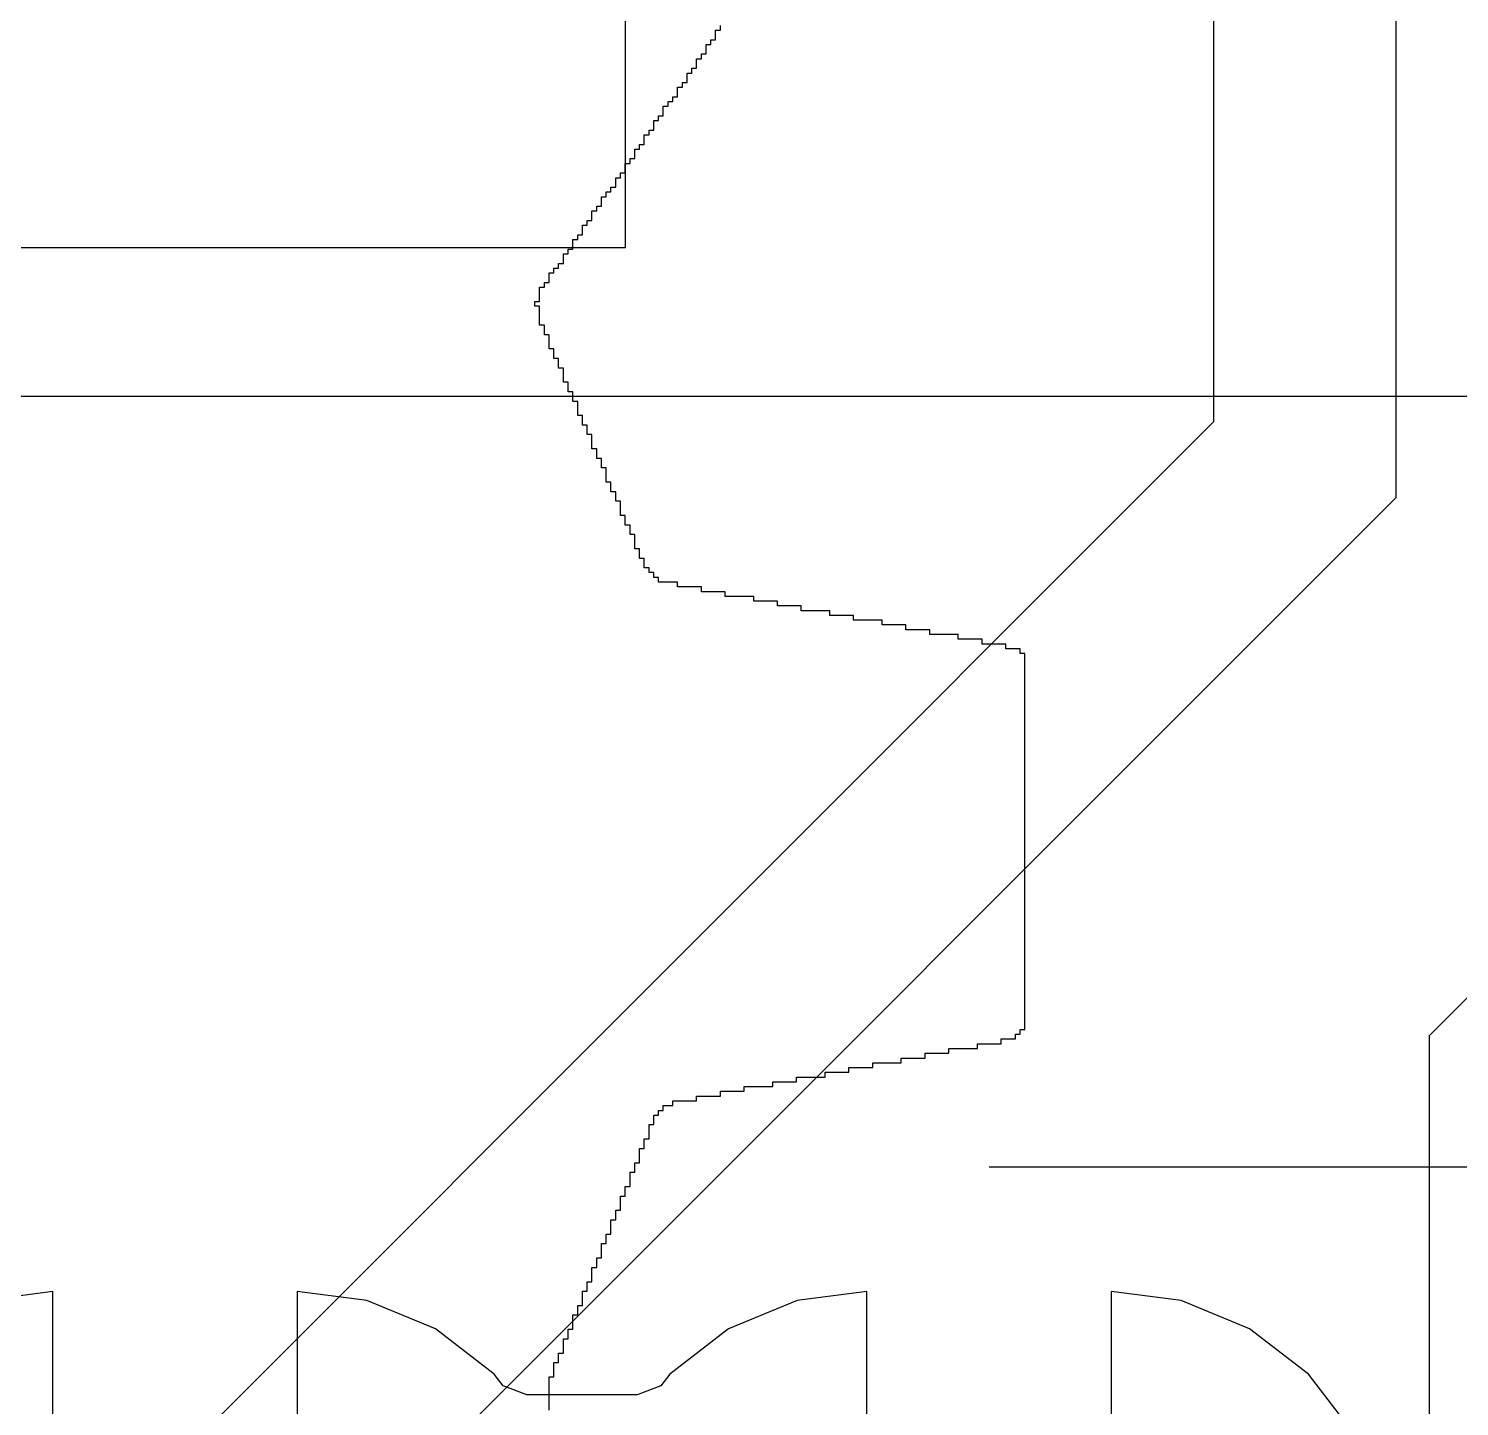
# Model space of a CAD drawing. Header units: millimetres. Extents: x -1.9 to 9.1, y -3.1 to 5.4.
# Drawn here: x 0.426 to 0.5139, y 0.433 to 0.5176 of the extents above; entities that cross this region are included whole.
import ezdxf

# ---------------------------------------------------------------- set-up
doc = ezdxf.new("R2010")
doc.units = ezdxf.units.MM
doc.header["$MEASUREMENT"] = 0
for name, color, linetype in [('BottomLayer', 5, 'Continuous'), ('BottomOverlay', 54, 'Continuous'), ('Mechanical4', 56, 'Continuous'), ('TopLayer', 1, 'Continuous'), ('TopOverlay', 2, 'Continuous')]:
    doc.layers.add(name, color=color, linetype=linetype)

# ---------------------------------------------------------------- blocks, each defined once
blk = doc.blocks.new('OSHW__25___B_1')
at = {"layer": 'BottomOverlay'}
for p, q in [((-0.056362, -0.022749), (-0.056362, -0.023041)), ((-0.056362, -0.023041), (-0.056362, -0.023333)), ((-0.056362, -0.023333), (-0.056362, -0.023625)), ((-0.056362, -0.023625), (-0.056362, -0.023918)), ((-0.056362, -0.023918), (-0.056362, -0.02421)), ((-0.056362, -0.02421), (-0.056362, -0.024502)), ((-0.056362, -0.024502), (-0.056362, -0.024794)), ((-0.056362, -0.024794), (-0.056654, -0.024794)), ((-0.056654, -0.024794), (-0.056654, -0.025086)), ((-0.056654, -0.025086), (-0.056654, -0.025378)), ((-0.056654, -0.025378), (-0.056654, -0.02567)), ((-0.056946, -0.026255), (-0.057238, -0.026255)), ((-0.057238, -0.026255), (-0.057238, -0.026547)), ((-0.056654, -0.02567), (-0.056946, -0.02567)), ((-0.056946, -0.02567), (-0.056946, -0.025963)), ((-0.056946, -0.025963), (-0.056946, -0.026255)), ((-0.057238, -0.027131), (-0.05753, -0.027131)), ((-0.05753, -0.027131), (-0.05753, -0.027423)), ((-0.057238, -0.026547), (-0.057238, -0.026839)), ((-0.057238, -0.026839), (-0.057238, -0.027131)), ((-0.05753, -0.027716), (-0.057822, -0.027716)), ((-0.057822, -0.027716), (-0.057822, -0.028008)), ((-0.057822, -0.028008), (-0.057822, -0.0283)), ((-0.05753, -0.027423), (-0.05753, -0.027716)), ((-0.057822, -0.028592), (-0.058115, -0.028592)), ((-0.058115, -0.028592), (-0.058115, -0.028884)), ((-0.058115, -0.028884), (-0.058115, -0.029177)), ((-0.057822, -0.0283), (-0.057822, -0.028592)), ((-0.058115, -0.029177), (-0.058407, -0.029177)), ((-0.058407, -0.029177), (-0.058407, -0.029469)), ((-0.058407, -0.029469), (-0.058407, -0.029761)), ((-0.058407, -0.029761), (-0.058407, -0.030053)), ((-0.058699, -0.030637), (-0.058991, -0.030637)), ((-0.058991, -0.030637), (-0.058991, -0.030929)), ((-0.058407, -0.030053), (-0.058699, -0.030053)), ((-0.058699, -0.030053), (-0.058699, -0.030345)), ((-0.058699, -0.030345), (-0.058699, -0.030637)), ((-0.058991, -0.031514), (-0.059283, -0.031514)), ((-0.059283, -0.031514), (-0.059283, -0.031806)), ((-0.058991, -0.030929), (-0.058991, -0.031222)), ((-0.058991, -0.031222), (-0.058991, -0.031514)), ((-0.059283, -0.032098), (-0.059576, -0.032098)), ((-0.059576, -0.032098), (-0.059576, -0.03239)), ((-0.059576, -0.03239), (-0.059576, -0.032683)), ((-0.059283, -0.031806), (-0.059283, -0.032098)), ((-0.059576, -0.032975), (-0.059868, -0.032975)), ((-0.059868, -0.032975), (-0.059868, -0.033267)), ((-0.059868, -0.033267), (-0.059868, -0.033559)), ((-0.059576, -0.032683), (-0.059576, -0.032975)), ((-0.059868, -0.033559), (-0.06016, -0.033559)), ((-0.06016, -0.033559), (-0.06016, -0.033851)), ((-0.06016, -0.033851), (-0.06016, -0.034143)), ((-0.06016, -0.034143), (-0.06016, -0.034436)), ((-0.060452, -0.03502), (-0.060744, -0.03502)), ((-0.060744, -0.03502), (-0.060744, -0.035312)), ((-0.06016, -0.034436), (-0.060452, -0.034436)), ((-0.060452, -0.034436), (-0.060452, -0.034728)), ((-0.060452, -0.034728), (-0.060452, -0.03502)), ((-0.060744, -0.035896), (-0.061036, -0.035896)), ((-0.061036, -0.035896), (-0.061036, -0.036188)), ((-0.060744, -0.035312), (-0.060744, -0.035604)), ((-0.060744, -0.035604), (-0.060744, -0.035896)), ((-0.061036, -0.036481), (-0.061329, -0.036481)), ((-0.061329, -0.036481), (-0.061329, -0.036773)), ((-0.061329, -0.036773), (-0.061329, -0.037065)), ((-0.061036, -0.036188), (-0.061036, -0.036481)), ((-0.061329, -0.037357), (-0.061621, -0.037357)), ((-0.061621, -0.037357), (-0.061621, -0.037649)), ((-0.061621, -0.037649), (-0.061621, -0.037942)), ((-0.061329, -0.037065), (-0.061329, -0.037357)), ((-0.061621, -0.037942), (-0.061913, -0.037942)), ((-0.061913, -0.037942), (-0.061913, -0.038234)), ((-0.061913, -0.038234), (-0.061913, -0.038526)), ((-0.061913, -0.038526), (-0.061913, -0.038818)), ((-0.062205, -0.039402), (-0.062497, -0.039402)), ((-0.062497, -0.039402), (-0.062497, -0.039695)), ((-0.061913, -0.038818), (-0.062205, -0.038818)), ((-0.062205, -0.038818), (-0.062205, -0.03911)), ((-0.062205, -0.03911), (-0.062205, -0.039402)), ((-0.062497, -0.040279), (-0.062789, -0.040279)), ((-0.062789, -0.040279), (-0.062789, -0.040571)), ((-0.062497, -0.039695), (-0.062497, -0.039987)), ((-0.062497, -0.039987), (-0.062497, -0.040279)), ((-0.063081, -0.041155), (-0.063374, -0.041155)), ((-0.063374, -0.041155), (-0.063374, -0.041447)), ((-0.062789, -0.040863), (-0.063081, -0.040863)), ((-0.063081, -0.040863), (-0.063081, -0.041155)), ((-0.062789, -0.040571), (-0.062789, -0.040863)), ((-0.065419, -0.042032), (-0.06688, -0.042032)), ((-0.06688, -0.042032), (-0.06688, -0.042324)), ((-0.063958, -0.04174), (-0.065419, -0.04174)), ((-0.065419, -0.04174), (-0.065419, -0.042032)), ((-0.063374, -0.041447), (-0.063958, -0.041447)), ((-0.063958, -0.041447), (-0.063958, -0.04174)), ((-0.070093, -0.042908), (-0.071554, -0.042908)), ((-0.071554, -0.042908), (-0.071554, -0.043201)), ((-0.06834, -0.042616), (-0.070093, -0.042616)), ((-0.070093, -0.042616), (-0.070093, -0.042908)), ((-0.06688, -0.042324), (-0.06834, -0.042324)), ((-0.06834, -0.042324), (-0.06834, -0.042616)), ((-0.074768, -0.043785), (-0.076229, -0.043785)), ((-0.076229, -0.043785), (-0.076229, -0.044077)), ((-0.073307, -0.043493), (-0.074768, -0.043493)), ((-0.074768, -0.043493), (-0.074768, -0.043785)), ((-0.071554, -0.043201), (-0.073307, -0.043201)), ((-0.073307, -0.043201), (-0.073307, -0.043493)), ((-0.079443, -0.044661), (-0.080904, -0.044661)), ((-0.080904, -0.044661), (-0.080904, -0.044954)), ((-0.077982, -0.044369), (-0.079443, -0.044369)), ((-0.079443, -0.044369), (-0.079443, -0.044661)), ((-0.076229, -0.044077), (-0.077982, -0.044077)), ((-0.077982, -0.044077), (-0.077982, -0.044369)), ((-0.084117, -0.045538), (-0.084994, -0.045538)), ((-0.084994, -0.045538), (-0.084994, -0.04583)), ((-0.082657, -0.045246), (-0.084117, -0.045246)), ((-0.084117, -0.045246), (-0.084117, -0.045538)), ((-0.080904, -0.044954), (-0.082657, -0.044954)), ((-0.082657, -0.044954), (-0.082657, -0.045246)), ((-0.085286, -0.046122), (-0.085578, -0.046122)), ((-0.085578, -0.046122), (-0.085578, -0.046414)), ((-0.085578, -0.046414), (-0.085578, -0.046706)), ((-0.084994, -0.04583), (-0.085286, -0.04583)), ((-0.085286, -0.04583), (-0.085286, -0.046122)), ((-0.085578, -0.046706), (-0.085578, -0.046999)), ((-0.085578, -0.046999), (-0.085578, -0.047291)), ((-0.085578, -0.047291), (-0.085578, -0.047583)), ((-0.085578, -0.047583), (-0.085578, -0.047875)), ((-0.085578, -0.047875), (-0.085578, -0.048167)), ((-0.085578, -0.048167), (-0.085578, -0.04846)), ((-0.085578, -0.04846), (-0.085578, -0.048752)), ((-0.085578, -0.048752), (-0.085578, -0.049044)), ((-0.085578, -0.049044), (-0.085578, -0.049336)), ((-0.085578, -0.049336), (-0.085578, -0.049628)), ((-0.085578, -0.049628), (-0.085578, -0.04992)), ((-0.085578, -0.04992), (-0.085578, -0.050213)), ((-0.085578, -0.050213), (-0.085578, -0.050505)), ((-0.085578, -0.050505), (-0.085578, -0.050797)), ((-0.085578, -0.050797), (-0.085578, -0.051089)), ((-0.085578, -0.051089), (-0.085578, -0.051381)), ((-0.085578, -0.051381), (-0.085578, -0.051673)), ((-0.085578, -0.051673), (-0.085578, -0.051965)), ((-0.085578, -0.051965), (-0.085578, -0.052258)), ((-0.085578, -0.052258), (-0.085578, -0.05255)), ((-0.085578, -0.05255), (-0.085578, -0.052842)), ((-0.085578, -0.052842), (-0.085578, -0.053134)), ((-0.085578, -0.053134), (-0.085578, -0.053426)), ((-0.085578, -0.053426), (-0.085578, -0.053718)), ((-0.085578, -0.053718), (-0.085578, -0.054011)), ((-0.085578, -0.054011), (-0.085578, -0.054303)), ((-0.085578, -0.054303), (-0.085578, -0.054595)), ((-0.085578, -0.054595), (-0.085578, -0.054887)), ((-0.085578, -0.054887), (-0.085578, -0.055179)), ((-0.085578, -0.055179), (-0.085578, -0.055471)), ((-0.085578, -0.055471), (-0.085578, -0.055764)), ((-0.085578, -0.055764), (-0.085578, -0.056056)), ((-0.085578, -0.056056), (-0.085578, -0.056348)), ((-0.085578, -0.056348), (-0.085578, -0.05664)), ((-0.085578, -0.05664), (-0.085578, -0.056932)), ((-0.085578, -0.056932), (-0.085578, -0.057224)), ((-0.085578, -0.057224), (-0.085578, -0.057517)), ((-0.085578, -0.057517), (-0.085578, -0.057809)), ((-0.085578, -0.057809), (-0.085578, -0.058101)), ((-0.085578, -0.058101), (-0.085578, -0.058393)), ((-0.085578, -0.058393), (-0.085578, -0.058685)), ((-0.085578, -0.058685), (-0.085578, -0.058977)), ((-0.085578, -0.058977), (-0.085578, -0.05927)), ((-0.085578, -0.05927), (-0.085578, -0.059562)), ((-0.085578, -0.059562), (-0.085578, -0.059854)), ((-0.085578, -0.059854), (-0.085578, -0.060146)), ((-0.085578, -0.060146), (-0.085578, -0.060438)), ((-0.085578, -0.060438), (-0.085578, -0.06073)), ((-0.085578, -0.06073), (-0.085578, -0.061023)), ((-0.085578, -0.061023), (-0.085578, -0.061315)), ((-0.085578, -0.061315), (-0.085578, -0.061607)), ((-0.085578, -0.061607), (-0.085578, -0.061899)), ((-0.085578, -0.061899), (-0.085578, -0.062191)), ((-0.085578, -0.062191), (-0.085578, -0.062483)), ((-0.085578, -0.062483), (-0.085578, -0.062776)), ((-0.085578, -0.062776), (-0.085578, -0.063068)), ((-0.085578, -0.063068), (-0.085578, -0.06336)), ((-0.085578, -0.06336), (-0.085578, -0.063652)), ((-0.085578, -0.063652), (-0.085578, -0.063944)), ((-0.085578, -0.063944), (-0.085578, -0.064236)), ((-0.085578, -0.064236), (-0.085578, -0.064529)), ((-0.085578, -0.064529), (-0.085578, -0.064821)), ((-0.085578, -0.064821), (-0.085578, -0.065113)), ((-0.085578, -0.065113), (-0.085578, -0.065405)), ((-0.085578, -0.065405), (-0.085578, -0.065697)), ((-0.085578, -0.065697), (-0.085578, -0.065989)), ((-0.085578, -0.065989), (-0.085578, -0.066282)), ((-0.085578, -0.066282), (-0.085578, -0.066574)), ((-0.085578, -0.066574), (-0.085578, -0.066866)), ((-0.085578, -0.066866), (-0.085578, -0.067158)), ((-0.085578, -0.067158), (-0.085578, -0.06745)), ((-0.085578, -0.06745), (-0.085578, -0.067742)), ((-0.085578, -0.067742), (-0.085578, -0.068035)), ((-0.085578, -0.068035), (-0.085578, -0.068327)), ((-0.085578, -0.068327), (-0.085578, -0.068619)), ((-0.085578, -0.068619), (-0.085578, -0.068911)), ((-0.085578, -0.068911), (-0.085578, -0.069203)), ((-0.085578, -0.069203), (-0.085286, -0.069203)), ((-0.085286, -0.069203), (-0.085286, -0.069495)), ((-0.085286, -0.069495), (-0.084409, -0.069495)), ((-0.084409, -0.069495), (-0.084409, -0.069788)), ((-0.084409, -0.069788), (-0.082949, -0.069788)), ((-0.082949, -0.069788), (-0.082949, -0.07008)), ((-0.082949, -0.07008), (-0.081488, -0.07008)), ((-0.081488, -0.07008), (-0.081488, -0.070372)), ((-0.081488, -0.070372), (-0.079735, -0.070372)), ((-0.079735, -0.070372), (-0.079735, -0.070664)), ((-0.079735, -0.070664), (-0.078274, -0.070664)), ((-0.078274, -0.070664), (-0.078274, -0.070956)), ((-0.078274, -0.070956), (-0.076813, -0.070956)), ((-0.076813, -0.070956), (-0.076813, -0.071248)), ((-0.076813, -0.071248), (-0.07506, -0.071248)), ((-0.07506, -0.071248), (-0.07506, -0.071541)), ((-0.07506, -0.071541), (-0.073599, -0.071541)), ((-0.073599, -0.071541), (-0.073599, -0.071833)), ((-0.073599, -0.071833), (-0.071846, -0.071833)), ((-0.071846, -0.071833), (-0.071846, -0.072125)), ((-0.071846, -0.072125), (-0.070386, -0.072125)), ((-0.070386, -0.072125), (-0.070386, -0.072417)), ((-0.070386, -0.072417), (-0.068925, -0.072417)), ((-0.068925, -0.072417), (-0.068925, -0.072709)), ((-0.068925, -0.072709), (-0.067172, -0.072709)), ((-0.067172, -0.072709), (-0.067172, -0.073001)), ((-0.067172, -0.073001), (-0.065711, -0.073001)), ((-0.065711, -0.073001), (-0.065711, -0.073294)), ((-0.065711, -0.073294), (-0.06425, -0.073294)), ((-0.06425, -0.073294), (-0.06425, -0.073586)), ((-0.06425, -0.073586), (-0.063081, -0.073586)), ((-0.063081, -0.073586), (-0.063081, -0.073878)), ((-0.063081, -0.073878), (-0.062789, -0.073878)), ((-0.062789, -0.073878), (-0.062789, -0.07417)), ((-0.062789, -0.07417), (-0.062497, -0.07417)), ((-0.062497, -0.07417), (-0.062497, -0.074462)), ((-0.062497, -0.074462), (-0.062205, -0.074462)), ((-0.062205, -0.074462), (-0.062205, -0.074754)), ((-0.062205, -0.074754), (-0.062205, -0.075047)), ((-0.062205, -0.075047), (-0.061913, -0.075047)), ((-0.061913, -0.075047), (-0.061913, -0.075339)), ((-0.061913, -0.075339), (-0.061913, -0.075631)), ((-0.061913, -0.075631), (-0.061621, -0.075631)), ((-0.061621, -0.075631), (-0.061621, -0.075923)), ((-0.061621, -0.075923), (-0.061621, -0.076215)), ((-0.061621, -0.076215), (-0.061621, -0.076507)), ((-0.061621, -0.076507), (-0.061329, -0.076507)), ((-0.061329, -0.076507), (-0.061329, -0.0768)), ((-0.061329, -0.0768), (-0.061329, -0.077092)), ((-0.061329, -0.077092), (-0.061036, -0.077092)), ((-0.061036, -0.077092), (-0.061036, -0.077384)), ((-0.061036, -0.077384), (-0.061036, -0.077676)), ((-0.061036, -0.077676), (-0.060744, -0.077676)), ((-0.060744, -0.077676), (-0.060744, -0.077968)), ((-0.060744, -0.077968), (-0.060744, -0.07826)), ((-0.060744, -0.07826), (-0.060744, -0.078552)), ((-0.060744, -0.078552), (-0.060452, -0.078552)), ((-0.060452, -0.078552), (-0.060452, -0.078845)), ((-0.060452, -0.078845), (-0.060452, -0.079137)), ((-0.060452, -0.079137), (-0.06016, -0.079137)), ((-0.06016, -0.079137), (-0.06016, -0.079429)), ((-0.06016, -0.079429), (-0.06016, -0.079721)), ((-0.06016, -0.079721), (-0.059868, -0.079721)), ((-0.059868, -0.079721), (-0.059868, -0.080013)), ((-0.059868, -0.080013), (-0.059868, -0.080306)), ((-0.059868, -0.080306), (-0.059868, -0.080598)), ((-0.059868, -0.080598), (-0.059576, -0.080598)), ((-0.059576, -0.080598), (-0.059576, -0.08089)), ((-0.059576, -0.08089), (-0.059576, -0.081182)), ((-0.059576, -0.081182), (-0.059283, -0.081182)), ((-0.059283, -0.081182), (-0.059283, -0.081474)), ((-0.059283, -0.081474), (-0.059283, -0.081766)), ((-0.059283, -0.081766), (-0.058991, -0.081766)), ((-0.058991, -0.081766), (-0.058991, -0.082059)), ((-0.058991, -0.082059), (-0.058991, -0.082351)), ((-0.058991, -0.082351), (-0.058991, -0.082643)), ((-0.058991, -0.082643), (-0.058699, -0.082643)), ((-0.058699, -0.082643), (-0.058699, -0.082935)), ((-0.058699, -0.082935), (-0.058699, -0.083227)), ((-0.058699, -0.083227), (-0.058407, -0.083227)), ((-0.058407, -0.083227), (-0.058407, -0.083519)), ((-0.058407, -0.083519), (-0.058407, -0.083811)), ((-0.058407, -0.083811), (-0.058115, -0.083811)), ((-0.058115, -0.083811), (-0.058115, -0.084104)), ((-0.058115, -0.084104), (-0.058115, -0.084396)), ((-0.058115, -0.084396), (-0.058115, -0.084688)), ((-0.058115, -0.084688), (-0.057822, -0.084688)), ((-0.057822, -0.084688), (-0.057822, -0.08498)), ((-0.057822, -0.08498), (-0.057822, -0.085272)), ((-0.057822, -0.085272), (-0.05753, -0.085272)), ((-0.05753, -0.085272), (-0.05753, -0.085565)), ((-0.05753, -0.085565), (-0.05753, -0.085857)), ((-0.05753, -0.085857), (-0.057238, -0.085857)), ((-0.057238, -0.085857), (-0.057238, -0.086149)), ((-0.057238, -0.086149), (-0.057238, -0.086441)), ((-0.057238, -0.086441), (-0.057238, -0.086733)), ((-0.057238, -0.086733), (-0.056946, -0.086733)), ((-0.056946, -0.086733), (-0.056946, -0.087025)), ((-0.056946, -0.087025), (-0.056946, -0.087318)), ((-0.056946, -0.087318), (-0.056654, -0.087318)), ((-0.056654, -0.087318), (-0.056654, -0.08761)), ((-0.056654, -0.08761), (-0.056654, -0.087902)), ((-0.056654, -0.087902), (-0.056362, -0.087902)), ((-0.056362, -0.087902), (-0.056362, -0.088194)), ((-0.056362, -0.088194), (-0.056362, -0.088486)), ((-0.056362, -0.088486), (-0.056362, -0.088778)), ((-0.056362, -0.088778), (-0.05607, -0.088778)), ((-0.05607, -0.088778), (-0.05607, -0.08907)), ((-0.05607, -0.08907), (-0.05607, -0.089363)), ((-0.05607, -0.089363), (-0.055777, -0.089363)), ((-0.055777, -0.089363), (-0.055777, -0.089655)), ((-0.055777, -0.089655), (-0.055777, -0.089947)), ((-0.055777, -0.089947), (-0.055777, -0.090239)), ((-0.055777, -0.090239), (-0.055777, -0.090531)), ((-0.055777, -0.090531), (-0.055485, -0.090531)), ((-0.055485, -0.090824), (-0.055777, -0.090824)), ((-0.055777, -0.090824), (-0.055777, -0.091116)), ((-0.055777, -0.091116), (-0.055777, -0.091408)), ((-0.055485, -0.090531), (-0.055485, -0.090824)), ((-0.05607, -0.091992), (-0.056362, -0.091992)), ((-0.056362, -0.091992), (-0.056362, -0.092284)), ((-0.055777, -0.0917), (-0.05607, -0.0917)), ((-0.05607, -0.0917), (-0.05607, -0.091992)), ((-0.055777, -0.091408), (-0.055777, -0.0917)), ((-0.056654, -0.092869), (-0.056946, -0.092869)), ((-0.056946, -0.092869), (-0.056946, -0.093161)), ((-0.056362, -0.092577), (-0.056654, -0.092577)), ((-0.056654, -0.092577), (-0.056654, -0.092869)), ((-0.056362, -0.092284), (-0.056362, -0.092577)), ((-0.057238, -0.093745), (-0.05753, -0.093745)), ((-0.05753, -0.093745), (-0.05753, -0.094037)), ((-0.056946, -0.093161), (-0.057238, -0.093161)), ((-0.057238, -0.093161), (-0.057238, -0.093453)), ((-0.057238, -0.093453), (-0.057238, -0.093745)), ((-0.057822, -0.094622), (-0.058115, -0.094622)), ((-0.058115, -0.094622), (-0.058115, -0.094914)), ((-0.05753, -0.094037), (-0.057822, -0.094037)), ((-0.057822, -0.094037), (-0.057822, -0.094329)), ((-0.057822, -0.094329), (-0.057822, -0.094622)), ((-0.058407, -0.095498), (-0.058699, -0.095498)), ((-0.058699, -0.095498), (-0.058699, -0.09579)), ((-0.058115, -0.094914), (-0.058407, -0.094914)), ((-0.058407, -0.094914), (-0.058407, -0.095206)), ((-0.058407, -0.095206), (-0.058407, -0.095498)), ((-0.058991, -0.096375), (-0.059283, -0.096375)), ((-0.059283, -0.096375), (-0.059283, -0.096667)), ((-0.058699, -0.09579), (-0.058991, -0.09579)), ((-0.058991, -0.09579), (-0.058991, -0.096083)), ((-0.058991, -0.096083), (-0.058991, -0.096375)), ((-0.059576, -0.097251), (-0.059868, -0.097251)), ((-0.059868, -0.097251), (-0.059868, -0.097543)), ((-0.059283, -0.096667), (-0.059576, -0.096667)), ((-0.059576, -0.096667), (-0.059576, -0.096959)), ((-0.059576, -0.096959), (-0.059576, -0.097251)), ((-0.06016, -0.097836), (-0.060452, -0.097836)), ((-0.060452, -0.097836), (-0.060452, -0.098128)), ((-0.060452, -0.098128), (-0.060452, -0.09842)), ((-0.059868, -0.097543), (-0.06016, -0.097543)), ((-0.06016, -0.097543), (-0.06016, -0.097836)), ((-0.060744, -0.098712), (-0.061036, -0.098712)), ((-0.061036, -0.098712), (-0.061036, -0.099004)), ((-0.061036, -0.099004), (-0.061036, -0.099296)), ((-0.060452, -0.09842), (-0.060744, -0.09842)), ((-0.060744, -0.09842), (-0.060744, -0.098712)), ((-0.061329, -0.099588), (-0.061621, -0.099588)), ((-0.061621, -0.099588), (-0.061621, -0.099881)), ((-0.061621, -0.099881), (-0.061621, -0.100173)), ((-0.061036, -0.099296), (-0.061329, -0.099296)), ((-0.061329, -0.099296), (-0.061329, -0.099588)), ((-0.061913, -0.100465), (-0.062205, -0.100465)), ((-0.062205, -0.100465), (-0.062205, -0.100757)), ((-0.062205, -0.100757), (-0.062205, -0.101049)), ((-0.061621, -0.100173), (-0.061913, -0.100173)), ((-0.061913, -0.100173), (-0.061913, -0.100465)), ((-0.062497, -0.101342), (-0.062789, -0.101342)), ((-0.062789, -0.101342), (-0.062789, -0.101634)), ((-0.062789, -0.101634), (-0.062789, -0.101926)), ((-0.062205, -0.101049), (-0.062497, -0.101049)), ((-0.062497, -0.101049), (-0.062497, -0.101342)), ((-0.063081, -0.102218), (-0.063374, -0.102218)), ((-0.063374, -0.102218), (-0.063374, -0.10251)), ((-0.063374, -0.10251), (-0.063374, -0.102802)), ((-0.062789, -0.101926), (-0.063081, -0.101926)), ((-0.063081, -0.101926), (-0.063081, -0.102218)), ((-0.063958, -0.103387), (-0.06425, -0.103387)), ((-0.06425, -0.103387), (-0.06425, -0.103679)), ((-0.063666, -0.103095), (-0.063958, -0.103095)), ((-0.063958, -0.103095), (-0.063958, -0.103387)), ((-0.063374, -0.102802), (-0.063666, -0.102802)), ((-0.063666, -0.102802), (-0.063666, -0.103095)), ((-0.064542, -0.104263), (-0.064834, -0.104263)), ((-0.064834, -0.104263), (-0.064834, -0.104555)), ((-0.06425, -0.103971), (-0.064542, -0.103971)), ((-0.064542, -0.103971), (-0.064542, -0.104263)), ((-0.06425, -0.103679), (-0.06425, -0.103971)), ((-0.065127, -0.10514), (-0.065419, -0.10514)), ((-0.065419, -0.10514), (-0.065419, -0.105432)), ((-0.065419, -0.105432), (-0.065419, -0.105724)), ((-0.064834, -0.104847), (-0.065127, -0.104847)), ((-0.065127, -0.104847), (-0.065127, -0.10514)), ((-0.064834, -0.104555), (-0.064834, -0.104847)), ((-0.065711, -0.106016), (-0.066003, -0.106016)), ((-0.066003, -0.106016), (-0.066003, -0.106308)), ((-0.066003, -0.106308), (-0.066003, -0.106601)), ((-0.065419, -0.105724), (-0.065711, -0.105724)), ((-0.065711, -0.105724), (-0.065711, -0.106016)), ((-0.066295, -0.106893), (-0.066587, -0.106893)), ((-0.066587, -0.106893), (-0.066587, -0.107185)), ((-0.066587, -0.107185), (-0.066587, -0.107477)), ((-0.066003, -0.106601), (-0.066295, -0.106601)), ((-0.066295, -0.106601), (-0.066295, -0.106893)), ((-0.066587, -0.107477), (-0.06688, -0.107477)), ((-0.06688, -0.107477), (-0.06688, -0.107769))]:
    blk.add_line(p, q, dxfattribs=at)
blk = doc.blocks.new('TI_DBV0006A_2')
at = {"layer": 'Mechanical4'}
for p, q in [((0.082677, -0.070866), (0.082677, 0.070866)), ((-0.082677, -0.070866), (0.082677, -0.070866))]:
    blk.add_line(p, q, dxfattribs=at)
blk = doc.blocks.new('FTSH_105_01_F_DV_007_K_PLUGOUT_19')
at = {"layer": 'Mechanical4'}
blk.add_line((0.16, -0.2), (-0.16, -0.2), dxfattribs=at)
at = {"layer": 'TopOverlay'}
blk.add_line((-0.05, -0.15268), (-0.14272, -0.15268), dxfattribs=at)

msp = doc.modelspace()

# ---------------------------------------------------------------- linework, layer by layer
at = {"layer": 'BottomLayer'}
for p, q in [((0.51, 0.488776), (0.51, 0.78)), ((0.498785, 0.738467), (0.498785, 0.493422)), ((0.512034, 0.455747), (0.71, 0.653713)), ((0.498785, 0.493422), (0.427069, 0.421707)), ((0.435, 0.413776), (0.51, 0.488776)), ((0.512034, 0.162033), (0.512034, 0.455747))]:
    msp.add_line(p, q, dxfattribs=at)
at = {"layer": 'TopLayer'}
for p, q in [((0.4275, 0.440041), (0.423206, 0.439475)), ((0.4275, 0.3825), (0.4275, 0.440041)), ((0.446794, 0.439475), (0.4425, 0.440041)), ((0.4425, 0.440041), (0.4425, 0.375)), ((0.450998, 0.437734), (0.446794, 0.439475)), ((0.473206, 0.439475), (0.469002, 0.437734)), ((0.4775, 0.440041), (0.473206, 0.439475)), ((0.4775, 0.375), (0.4775, 0.440041)), ((0.496794, 0.439475), (0.4925, 0.440041)), ((0.4925, 0.440041), (0.4925, 0.375)), ((0.500998, 0.437734), (0.496794, 0.439475)), ((0.454609, 0.434964), (0.450998, 0.437734)), ((0.469002, 0.437734), (0.465392, 0.434964)), ((0.504609, 0.434964), (0.500998, 0.437734)), ((0.45516, 0.434245), (0.454609, 0.434964)), ((0.465392, 0.434964), (0.46484, 0.434245)), ((0.506566, 0.432413), (0.504609, 0.434964)), ((0.456617, 0.43368), (0.45516, 0.434245)), ((0.46484, 0.434245), (0.463383, 0.43368)), ((0.463383, 0.43368), (0.456617, 0.43368))]:
    msp.add_line(p, q, dxfattribs=at)

# ---------------------------------------------------------------- block references
for name, p, rotation in [('TI_DBV0006A_2', (0.38, 0.575), 360), ('OSHW__25___B_1', (0.401621, 0.41), 180), ('FTSH_105_01_F_DV_007_K_PLUGOUT_19', (0.435, 0.295), 180)]:
    msp.add_blockref(name, p, dxfattribs=dict(rotation=rotation))

doc.saveas('drawing.dxf')
